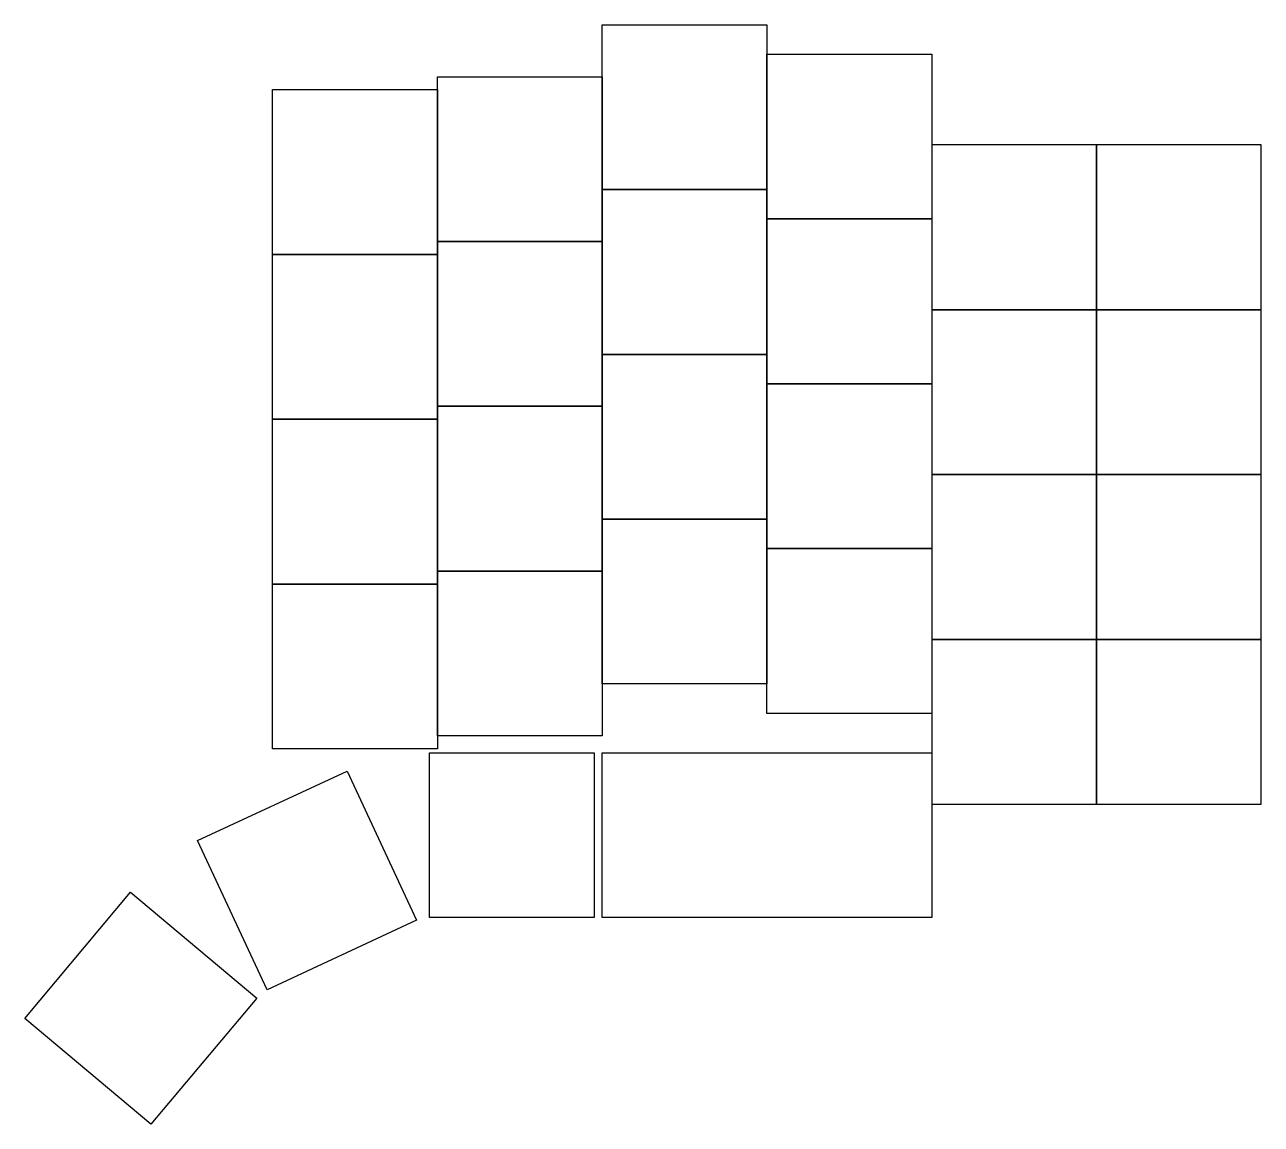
# Model space of a CAD drawing. Header units: millimetres. Extents: x -57 to 86, y -73 to 54.
import ezdxf

# ---------------------------------------------------------------- set-up
doc = ezdxf.new("R2010")
doc.units = ezdxf.units.MM
doc.layers.get('0').update_dxf_attribs({"linetype": 'CONTINUOUS'})

msp = doc.modelspace()

# ---------------------------------------------------------------- linework, layer by layer
for p, q in [((9.52, 53.62), (28.57, 53.62)), ((9.52, 34.57), (9.52, 53.62)), ((28.57, 53.62), (28.57, 34.57)), ((28.57, 50.22), (47.62, 50.22)), ((28.57, 31.17), (28.57, 50.22)), ((47.62, 50.22), (47.62, 31.17)), ((-9.53, 28.57), (-9.53, 47.62)), ((-9.53, 47.62), (9.52, 47.62)), ((9.52, 47.62), (9.52, 28.57)), ((-28.58, 46.12), (-9.53, 46.12)), ((-28.58, 27.07), (-28.58, 46.12)), ((-9.53, 46.12), (-9.53, 27.07)), ((66.67, 39.73), (47.62, 39.73)), ((47.62, 39.73), (47.62, 20.67)), ((85.72, 39.73), (66.67, 39.73)), ((66.67, 20.67), (66.67, 39.73)), ((66.67, 39.73), (66.67, 20.67)), ((85.72, 20.67), (85.72, 39.73)), ((9.52, 34.57), (28.57, 34.57)), ((9.52, 15.52), (9.52, 34.57)), ((28.57, 34.57), (9.52, 34.57)), ((28.57, 34.57), (28.57, 15.52)), ((28.57, 31.17), (47.62, 31.17)), ((28.57, 12.12), (28.57, 31.17)), ((47.62, 31.17), (28.57, 31.17)), ((47.62, 31.17), (47.62, 12.12)), ((9.52, 28.57), (-9.53, 28.57)), ((-9.53, 9.52), (-9.53, 28.57)), ((-9.53, 28.57), (9.52, 28.57)), ((9.52, 28.57), (9.52, 9.52)), ((-9.53, 27.07), (-28.58, 27.07)), ((-28.58, 27.07), (-9.53, 27.07)), ((-28.58, 8.02), (-28.58, 27.07)), ((-9.53, 27.07), (-9.53, 8.02)), ((66.67, 20.67), (47.62, 20.67)), ((47.62, 20.67), (47.62, 1.62)), ((47.62, 20.67), (66.67, 20.67)), ((85.72, 20.67), (66.67, 20.67)), ((66.67, 1.62), (66.67, 20.67)), ((66.67, 20.67), (66.67, 1.62)), ((66.67, 20.67), (85.72, 20.67)), ((85.72, 1.62), (85.72, 20.67)), ((9.52, -3.53), (9.52, 15.52)), ((9.52, 15.52), (28.57, 15.52)), ((28.57, 15.52), (9.52, 15.52)), ((28.57, 15.52), (28.57, -3.53)), ((28.57, -6.93), (28.57, 12.12)), ((28.57, 12.12), (47.62, 12.12)), ((47.62, 12.12), (28.57, 12.12)), ((47.62, 12.12), (47.62, -6.93)), ((9.52, 9.52), (-9.53, 9.52)), ((-9.53, -9.53), (-9.53, 9.52)), ((-9.53, 9.52), (9.52, 9.52)), ((9.52, 9.52), (9.52, -9.53)), ((-9.53, 8.02), (-28.58, 8.02)), ((-28.58, -11.03), (-28.58, 8.02)), ((-28.58, 8.02), (-9.53, 8.02)), ((-9.53, 8.02), (-9.53, -11.03)), ((47.62, 1.62), (47.62, -17.43)), ((66.67, 1.62), (47.62, 1.62)), ((47.62, 1.62), (66.67, 1.62)), ((66.67, -17.43), (66.67, 1.62)), ((66.67, 1.62), (66.67, -17.43)), ((85.72, 1.62), (66.67, 1.62)), ((66.67, 1.62), (85.72, 1.62)), ((85.72, -17.43), (85.72, 1.62)), ((9.52, -3.53), (28.57, -3.53)), ((9.52, -22.58), (9.52, -3.53)), ((28.57, -3.53), (9.52, -3.53)), ((28.57, -3.53), (9.52, -3.53)), ((28.57, -3.53), (28.57, -22.58)), ((47.62, -6.93), (28.57, -6.93)), ((28.57, -25.98), (28.57, -6.93)), ((47.62, -6.93), (28.57, -6.93)), ((28.57, -6.93), (47.62, -6.93)), ((47.62, -6.93), (47.62, -25.98)), ((9.52, -9.53), (-9.53, -9.53)), ((-9.53, -28.58), (-9.53, -9.53)), ((9.52, -9.53), (-9.53, -9.53)), ((-9.53, -9.53), (9.52, -9.53)), ((9.52, -9.53), (9.52, -28.58)), ((-9.53, -11.03), (-28.58, -11.03)), ((-9.53, -11.03), (-28.58, -11.03)), ((-28.58, -30.08), (-28.58, -11.03)), ((-28.58, -11.03), (-9.53, -11.03)), ((-9.53, -11.03), (-9.53, -30.08)), ((47.62, -17.43), (66.67, -17.43)), ((47.62, -17.43), (47.62, -36.48)), ((66.67, -17.43), (47.62, -17.43)), ((47.62, -17.43), (66.67, -17.43)), ((85.72, -17.43), (66.67, -17.43)), ((66.67, -17.43), (66.67, -36.48)), ((66.67, -36.48), (66.67, -17.43)), ((66.67, -17.43), (85.72, -17.43)), ((66.67, -17.43), (85.72, -17.43)), ((85.72, -36.48), (85.72, -17.43)), ((28.57, -22.58), (9.52, -22.58)), ((47.62, -25.98), (28.57, -25.98)), ((9.52, -28.58), (-9.53, -28.58)), ((-9.53, -30.08), (-28.58, -30.08)), ((-10.45, -30.53), (8.6, -30.53)), ((-10.45, -49.58), (-10.45, -30.53)), ((8.6, -30.53), (8.6, -49.58)), ((9.52, -30.53), (47.62, -30.53)), ((9.52, -49.58), (9.52, -30.53)), ((47.62, -30.53), (47.62, -49.58)), ((-37.25, -40.69), (-19.98, -32.64)), ((-19.98, -32.64), (-11.93, -49.9)), ((47.62, -36.48), (66.67, -36.48)), ((66.67, -36.48), (85.72, -36.48)), ((-29.2, -57.95), (-37.25, -40.69)), ((-57.24, -61.23), (-45, -46.63)), ((-45, -46.63), (-30.4, -58.88)), ((-11.93, -49.9), (-29.2, -57.95)), ((8.6, -49.58), (-10.45, -49.58)), ((47.62, -49.58), (9.52, -49.58)), ((-30.4, -58.88), (-42.65, -73.47)), ((-42.65, -73.47), (-57.24, -61.23))]:
    msp.add_line(p, q)

doc.saveas('drawing.dxf')
